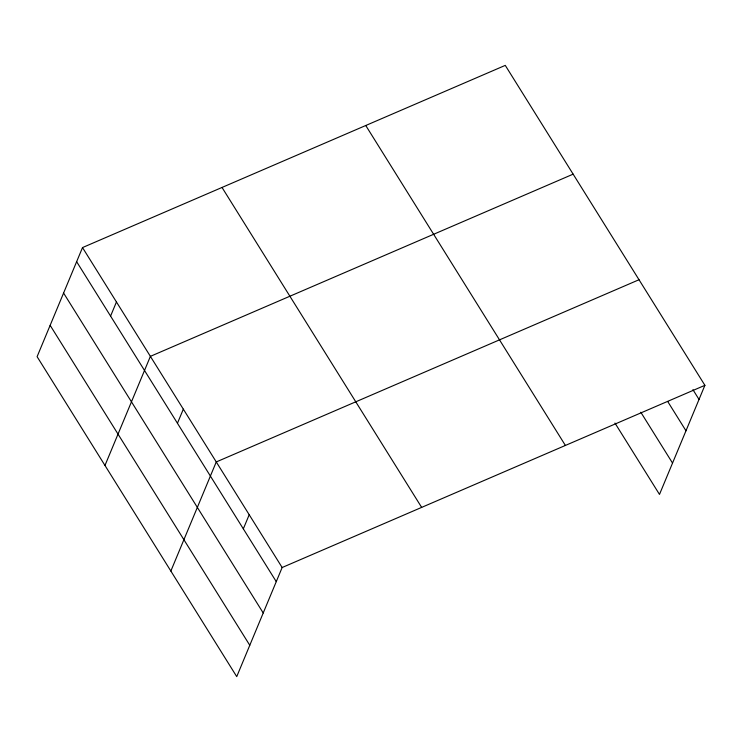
<?xml version="1.0" encoding="UTF-8"?>
<svg xmlns="http://www.w3.org/2000/svg" width="742" height="742" viewBox="0 0 742 742"><rect width="100%" height="100%" fill="white"/><g stroke="black" fill="none" stroke-linecap="round" stroke-linejoin="round"><path stroke-width="1.11" d="M82.51 247.578L37.1 356.679L236.735 676.621L282.145 567.519L704.9 385.321L505.265 65.379L82.51 247.578L282.145 567.519M110.577 316.092L116.448 301.966M104.974 465.457L150.385 356.355L573.139 174.157M177.449 423.265L183.33 409.148M170.855 571.043L216.265 461.941L639.02 279.734M243.33 528.842L249.21 514.725M704.9 385.321L659.49 494.422L614.96 423.061M692.926 389.661L699.02 399.437M667.679 401.45L685.979 430.777M640.81 412.237L672.53 463.073M365.76 125.509L565.395 445.441M222.025 187.457L421.651 507.389M76.639 261.694L276.265 581.635M63.589 293.044L263.225 612.975M50.15 325.339L249.776 645.271"/></g></svg>
